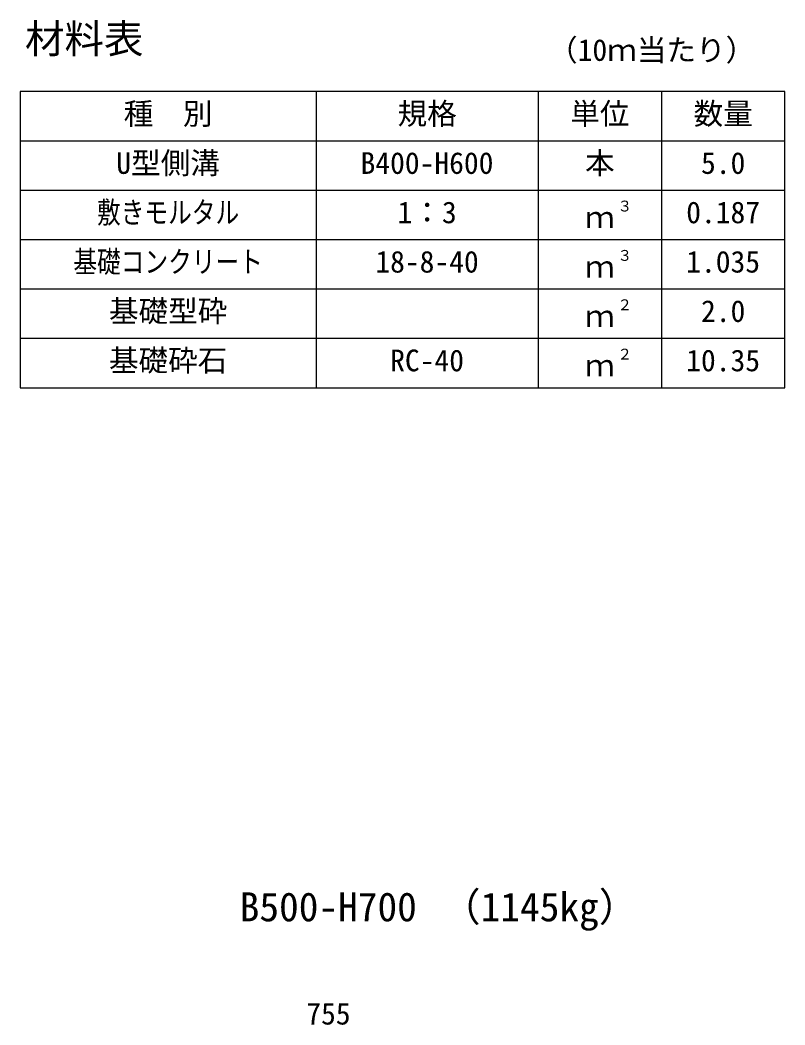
# Model space of a CAD drawing. Units: millimetres, scale not verified. Extents: x -25200 to 25200, y -8910 to 8910.
# Drawn here: x 6035 to 7585, y -4503 to -2467 of the extents above; entities that cross this region are included whole.
import ezdxf
from ezdxf.enums import TextEntityAlignment as Align

# ---------------------------------------------------------------- set-up
doc = ezdxf.new("R2010")
doc.units = ezdxf.units.MM
doc.header["$LTSCALE"] = 30
for name, color, linetype, lineweight in [('0-0_DIM', 7, 'Continuous', 25), ('0-3_HYO', 3, 'Continuous', 25), ('0-4_HYO2', 4, 'Continuous', 25), ('0-6_TXT', 7, 'Continuous', 25)]:
    doc.layers.add(name, color=color, linetype=linetype, lineweight=lineweight)
doc.styles.add('ＭＳ ゴシック', font='')
doc.styles.get('ＭＳ ゴシック').set_extended_font_data('MS Gothic')

msp = doc.modelspace()

# ---------------------------------------------------------------- linework, layer by layer
at = {"layer": '0-3_HYO'}
for p, q in [((6634.78, -2612.11), (6634.78, -3212.11)), ((7084.78, -2612.11), (7084.78, -3212.11)), ((7334.78, -2612.11), (7334.78, -3212.11)), ((6034.78, -2712.11), (7584.78, -2712.11))]:
    msp.add_line(p, q, dxfattribs=at)
msp.add_lwpolyline([(6034.78, -3212.11), (7584.78, -3212.11), (7584.78, -2612.11), (6034.78, -2612.11)], close=True, dxfattribs=at)
at = {"layer": '0-4_HYO2'}
for p, q in [((6034.78, -2812.11), (7584.78, -2812.11)), ((6034.78, -2912.11), (7584.78, -2912.11)), ((6034.78, -3012.11), (7584.78, -3012.11)), ((6034.78, -3112.11), (7584.78, -3112.11))]:
    msp.add_line(p, q, dxfattribs=at)

# ---------------------------------------------------------------- texts
at = {"layer": '0-0_DIM', "style": 'ＭＳ ゴシック'}
msp.add_text('755', height=43.99, dxfattribs=at).set_placement((6614.78, -4515.76), align=Align.BOTTOM_LEFT)
at = {"layer": '0-6_TXT', "style": 'ＭＳ ゴシック'}
for s, height, p in [('材料表', 58.65, (6044.78, -2552.11)), ('（10ｍ当たり）', 43.99, (7104.78, -2563.11)), ('種\u3000別', 43.99, (6244.78, -2692.11)), ('規格', 43.99, (6799.78, -2692.11)), ('単位', 43.99, (7149.78, -2692.11)), ('数量', 43.99, (7399.78, -2692.11)), ('U型側溝', 43.99, (6229.78, -2792.11)), ('B400-H600', 43.99, (6724.78, -2792.11)), ('本', 43.99, (7179.78, -2792.11)), ('5.0', 43.99, (7414.78, -2792.11)), ('1：3', 43.99, (6799.78, -2892.11)), ('３', 21.99, (7245.32, -2861.74)), ('0.187', 43.99, (7384.78, -2892.11)), ('ｍ', 43.99, (7179.78, -2902.11)), ('18-8-40', 43.99, (6754.78, -2992.11)), ('３', 21.99, (7245.32, -2961.74)), ('1.035', 43.99, (7384.78, -2992.11)), ('ｍ', 43.99, (7179.78, -3002.11)), ('基礎型砕', 43.99, (6214.78, -3092.11)), ('２', 21.99, (7245.32, -3061.74)), ('2.0', 43.99, (7414.78, -3092.11)), ('ｍ', 43.99, (7179.78, -3102.11)), ('基礎砕石', 43.99, (6214.78, -3192.11)), ('RC-40', 43.99, (6784.78, -3192.11)), ('２', 21.99, (7245.32, -3161.74)), ('ｍ', 43.99, (7179.78, -3202.11)), ('10.35', 43.99, (7384.78, -3192.11)), ('B500-H700', 58.65, (6479.78, -4310.97)), ('（1145kg）', 58.65, (6888.15, -4310.97))]:
    msp.add_text(s, height=height, dxfattribs=at).set_placement(p, align=Align.BOTTOM_LEFT)
at = {"layer": '0-6_TXT', "style": 'ＭＳ ゴシック', "width": 0.8}
for s, p in [('敷きモルタル', (6190.78, -2892.11)), ('基礎コンクリート', (6142.78, -2992.11))]:
    msp.add_text(s, height=43.99, dxfattribs=at).set_placement(p, align=Align.BOTTOM_LEFT)

doc.saveas('drawing.dxf')
